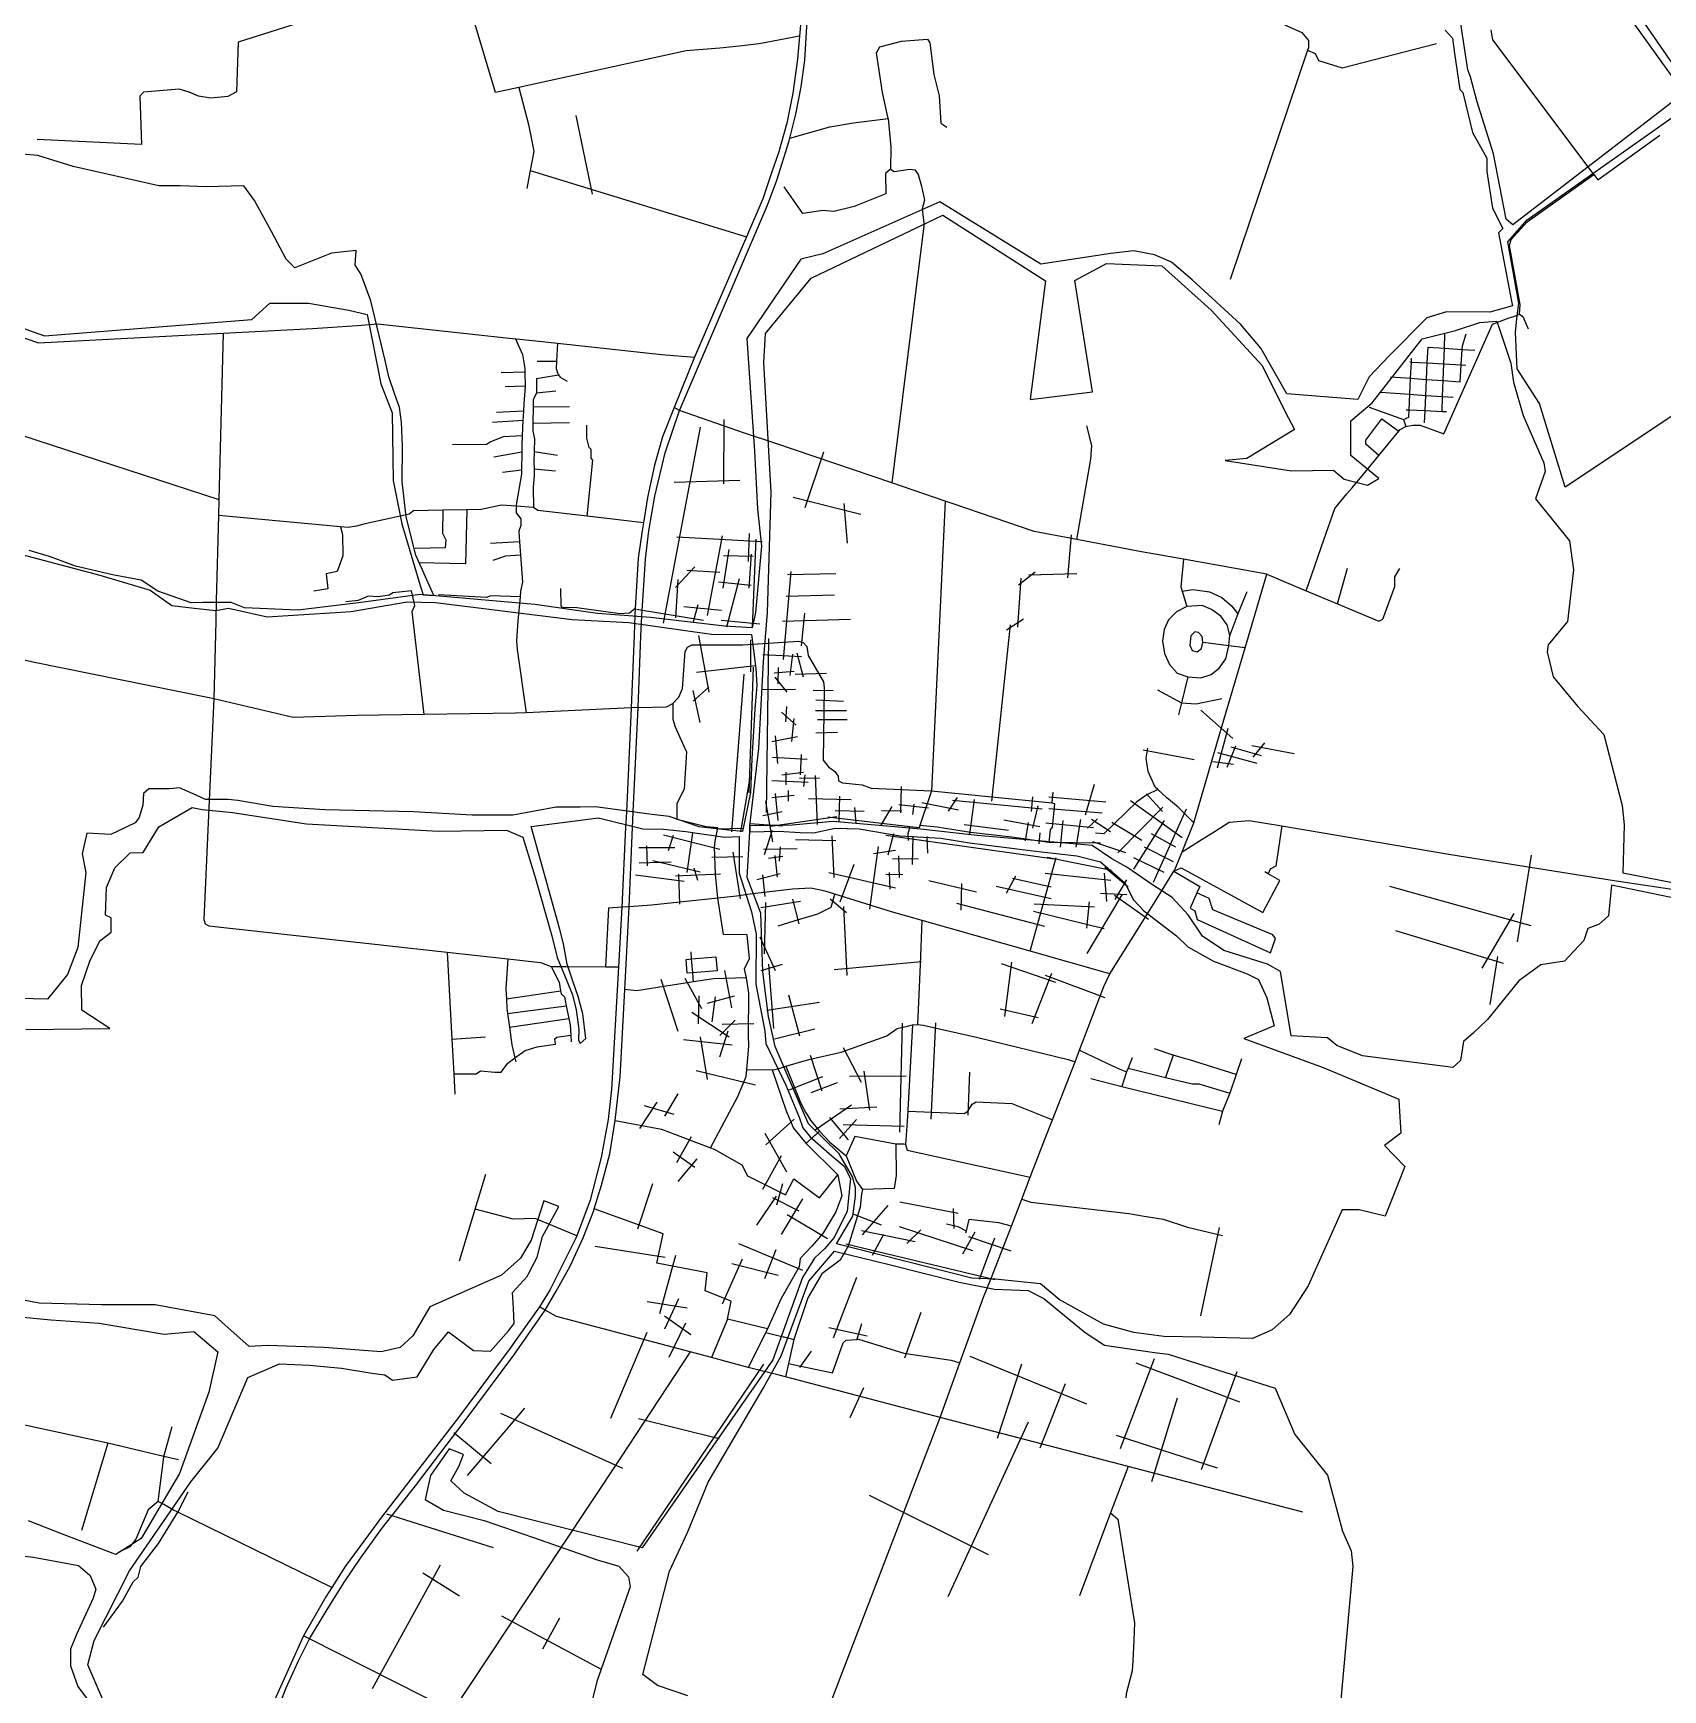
# Model space of a CAD drawing. Header units: metres. Extents: x 5935 to 17898, y -921 to 5308.
# Drawn here: x 10237 to 12924, y 1158 to 3890 of the extents above; entities that cross this region are included whole.
import ezdxf

# ---------------------------------------------------------------- set-up
doc = ezdxf.new("R2010")
doc.units = ezdxf.units.M
doc.header["$MEASUREMENT"] = 0
doc.layers.add('水网', color=141, linetype='Continuous')
doc.layers.add('路网', color=2, linetype='Continuous')

msp = doc.modelspace()

# ---------------------------------------------------------------- linework, layer by layer
at = {"layer": '水网'}
for points in [[(12711.3, 4134.7), (12958, 3790.6), (12676.1, 3573.6), (12665.2, 3583), (12644.4, 3690.7), (12617.1, 3778), (12606.2, 3817.7), (12602.2, 3829.2), (12590.3, 3905.1)], [(12962.9, 3805.7), (12739.8, 4128.4)], [(12564.6, 3894.4), (12577, 3881.6), (12580, 3856.3), (12588.6, 3796.5), (12593.7, 3792), (12609.9, 3725.5), (12633.3, 3683.5), (12633.3, 3661.7), (12642.8, 3600.9), (12660, 3567.6), (12652.4, 3560.3), (12674.2, 3447.9), (12675.5, 3440), (12638.5, 3429.5), (12567, 3429.8), (12534.6, 3419.9), (12472.1, 3357.4), (12439.2, 3323), (12420.8, 3285.7), (12303.4, 3294.9), (12260.5, 3370), (12227.1, 3409.5), (12147.5, 3482.9), (12113.6, 3512.2), (12085.4, 3524), (12051.5, 3530.6), (12013.5, 3526.5), (11898.1, 3508.6), (11731.3, 3611.3), (11538.5, 3525.9), (11502.6, 3516.9), (11413.3, 3386.3), (11426.3, 3200.2), (11431, 3104.7), (11437.7, 3043.6), (11427.8, 2934.5), (11422.2, 2908.9), (11376.6, 2911.5), (11254.4, 2925.8), (11167.4, 2932.4), (11064, 2947.5), (10874.8, 2964.1), (10773.1, 2950.3), (10673, 2938.1), (10585.1, 2941.8), (10563.4, 2950.8), (10516.8, 2950.8), (10497.2, 2950.3), (10442.6, 2969.5), (10415, 2987.5), (10367.7, 2996.5), (10306.6, 3010.8), (10263.6, 3026.8), (10230.2, 3036.3)], [(13589.3, 3691.7), (12762.4, 3140.7), (12720.4, 3279), (12683.3, 3335.8), (12680.8, 3396.3), (12683.3, 3423.5), (12686.2, 3444.5), (12667.7, 3545.3), (12699.8, 3581.7), (12952.3, 3760.1)], [(10055.6, 3461.2), (10255.6, 3390.4), (10597.3, 3417.3), (10627.1, 3444.2), (10690.9, 3444.2), (10757.5, 3432.9), (10787.3, 3425.8), (10809.8, 3311.3), (10828.5, 3263.4), (10830.2, 3151.7), (10844.4, 3080.7), (10874.6, 2978.7), (10879.8, 2963.6), (10897.2, 2962.1), (10867.5, 3028.6), (10851.8, 3092), (10845.1, 3150.4), (10845.6, 3208.3), (10844, 3247.9), (10840.6, 3272.4), (10832.3, 3295.3), (10823.3, 3323.1), (10817.2, 3349.9), (10793.4, 3448.2), (10777.3, 3492.7), (10767.5, 3507), (10769.3, 3531.1), (10728.5, 3526.8), (10668.4, 3502.6), (10654, 3517), (10629.8, 3562.7), (10602, 3613.7), (10584.1, 3637.9), (10522.2, 3636.1), (10479.2, 3637.9), (10444.2, 3637.9), (10302.7, 3669.6), (10244.3, 3687.6), (10205.7, 3691.1)], [(12950.2, 2461.7), (12839.1, 2484.7), (12834.2, 2433.8), (12818.5, 2420.1), (12799.9, 2413.2), (12793, 2393.6), (12761.6, 2359.3), (12722.4, 2353.5), (12686.1, 2327), (12634.2, 2263.3), (12610.6, 2240.8), (12594.9, 2227.1), (12590, 2195.7), (12577.3, 2184), (12428.6, 2203), (12386.2, 2220.3), (12370.5, 2232.8), (12310.8, 2236), (12293.4, 2342.5), (12271.7, 2354.3), (12200, 2376.9), (12164.6, 2400.5), (12141, 2435.8), (12114.5, 2464.3), (12082, 2484.9), (12039.8, 2514.4), (12015.2, 2528.1), (11982.6, 2550), (11792.9, 2566.7), (11694.6, 2577.5), (11555.4, 2589.5), (11488.4, 2583.4), (11418.2, 2582.2), (11418.2, 2572.3), (11465.6, 2573.6), (11501.3, 2571.7), (11523.4, 2571.1), (11559.1, 2578.5), (11598.5, 2577.3), (11666.2, 2566.2), (11733.3, 2561.9), (11780.6, 2554.5), (11880.3, 2541.6), (11899.4, 2539.8), (11957.2, 2533), (11996.6, 2523.2), (12036.6, 2488.6), (12050.8, 2460.3), (12068, 2442.5), (12121.5, 2401.3), (12140.6, 2382.9), (12182.5, 2359.5), (12238.5, 2338.6), (12256.9, 2328.8), (12270.4, 2298.6), (12282.8, 2252.8), (12232.9, 2231.9), (12363.4, 2184), (12488.3, 2131.7), (12488.9, 2120.7), (12491.5, 2075.4), (12464.4, 2055.2), (12498.3, 2020.7), (12465.6, 1938.9), (12422.8, 1949), (12395.1, 1949), (12338.7, 1824), (12308.1, 1776.7), (12279.5, 1751.1), (12246.9, 1737.3), (12163, 1739.2), (12100.9, 1740.2), (12051.6, 1747.1), (12001.2, 1760.9), (11928.2, 1801.4), (11897.6, 1827), (11822.7, 1834.9), (11784.2, 1836.8), (11561.2, 1893), (11588.1, 1938.7), (11592.8, 1971.9), (11592.4, 1986.2), (11587.6, 2003.7), (11565.8, 2041.4), (11514.9, 2091.2), (11505.2, 2113.7), (11459.9, 2218.4), (11449, 2267.9), (11440, 2341.9), (11436.3, 2438.4), (11413.9, 2497.3), (11418.2, 2572.3), (11418.1, 2582.2), (11433.3, 2709.9), (11440.8, 2853.1), (11447.3, 2934.4), (11453.3, 3132.6), (11441.3, 3346.3), (11444.3, 3394.3), (11519.4, 3485.4), (11736.6, 3589.7), (11905.9, 3481.3), (11880.6, 3285.3), (11983.1, 3298.3), (11954.1, 3481.7), (12006.2, 3509.7), (12097.5, 3505.7), (12178.7, 3432.6), (12263, 3341.4), (12300.1, 3266.2), (12316.1, 3236.1), (12237.9, 3188), (12201.8, 3185), (12311.1, 3168), (12380.3, 3169), (12398.3, 3154), (12436.5, 3144), (12455.5, 3155), (12409.4, 3193.1), (12409.4, 3250.2), (12444.5, 3280.2), (12526.7, 3385.5), (12581.9, 3399.5), (12622, 3412.5), (12650.1, 3414.5), (12673.1, 3345.4), (12677.1, 3314.3), (12693.2, 3259.2), (12727.3, 3181), (12729.3, 3167), (12713.6, 3121.6), (12769.9, 3052.6), (12776.3, 3004.4), (12766.6, 2919.4), (12734.5, 2880.8), (12732.9, 2869.6), (12742.6, 2827.9), (12782.7, 2779.7), (12826.1, 2733.2), (12856.6, 2616), (12859.8, 2583.9), (12857.3, 2504.8), (12959, 2485.1)], [(10199.7, 3034.8), (10346.5, 2995.9), (10429.8, 2971), (10465.4, 2946), (10502.1, 2941.2), (10538.2, 2937.5), (10558.9, 2941.2), (10622.8, 2927.3), (10761.2, 2935.8), (10853.6, 2951.8), (10899.9, 2950.8), (11125.5, 2922.6), (11218.6, 2917.8), (11355.2, 2898.7), (11421.1, 2898.2), (11428.2, 2842.1), (11429.9, 2813.8), (11426.8, 2775.5), (11421.8, 2693), (11419.2, 2637.5), (11406.2, 2573.1), (11372.5, 2576.4), (11334.8, 2581), (11285.4, 2597.6), (11256.8, 2601.4), (11163.8, 2614), (11138.6, 2613.3), (11098.8, 2613), (11027.5, 2600.3), (10960.4, 2600.3), (10863.9, 2605.5), (10717.5, 2608.9), (10632.2, 2614.1), (10574.5, 2624.4), (10558.2, 2626.1), (10521.1, 2626.1), (10505.6, 2633), (10478.1, 2645), (10461.7, 2643.3), (10427.3, 2643.3), (10418.6, 2635.6), (10417.8, 2616.6), (10411.8, 2596), (10404.9, 2587.4), (10365, 2568.4), (10325.3, 2570.1), (10317.5, 2536.5), (10323.5, 2505.4), (10310.6, 2382.1), (10293.3, 2337.2), (10260.5, 2296.7), (10045.6, 2301.5)], [(10224.6, 2246.8), (10363.3, 2248.3), (10317, 2278.5), (10316.5, 2319.4), (10330.5, 2359.1), (10346.8, 2392.9), (10365.5, 2406.9), (10365.5, 2430.9), (10356.2, 2435), (10358, 2480.5), (10371.4, 2513.2), (10396.5, 2537.7), (10418.1, 2538.3), (10443.9, 2580.6), (10498.8, 2612.7), (10515.2, 2609.2), (10565.4, 2604.6), (10687.2, 2585.9), (10905.1, 2573.6), (11017.3, 2575.4), (11043.9, 2563.5), (11063.8, 2499.7), (11092, 2401.2), (11100.8, 2365.5), (11116.6, 2326.9), (11125.9, 2304), (11131.8, 2278.9), (11136.5, 2246.7), (11135.9, 2229.7), (11138.8, 2223.8), (11148.2, 2232), (11142.9, 2272.4), (11135.3, 2301.1), (11126.5, 2326.3), (11117.2, 2354.4), (11111.3, 2387.7), (11104.9, 2411.7), (11058, 2581.1), (11168.7, 2595.7), (11241.9, 2577.5), (11275.9, 2577), (11312.8, 2572.9), (11339.2, 2569.4), (11377.3, 2563.5), (11400.7, 2564.7), (11400.7, 2504.4), (11421.2, 2440.6), (11428.8, 2403.7), (11428.3, 2321.5), (11443, 2243.6), (11444.7, 2223.7), (11477.6, 2155), (11499.8, 2102.3), (11505.7, 2084.2), (11518, 2069.6), (11553.7, 2038.5), (11573.7, 2021), (11584.2, 2001.1), (11579, 1946.8), (11557.3, 1903.5), (11541.5, 1884.8), (11525.1, 1869.6), (11505.2, 1837.4), (11456.1, 1701.9), (11240.7, 1391.8), (11003.6, 1451.9), (10947.2, 1482), (10925.6, 1502.6), (10938.7, 1526.1), (10946.3, 1545.9), (10922.8, 1555.3), (10891.7, 1511.1), (10883.3, 1471.6), (10913.3, 1453.8), (10980.1, 1436.9), (11060.1, 1409.6), (11166.4, 1372), (11202.1, 1361.7), (11218.1, 1343.8), (11220.9, 1327.8), (11166.3, 1171.4), (11145.6, 1089.6)], [(10363.4, 1114.7), (10326.9, 1199), (10337.4, 1238.9), (10395.9, 1353.7), (10496.7, 1500.7), (10541.4, 1556), (10590.6, 1672.9), (10642.7, 1695.5), (10692.5, 1693.1), (10745.2, 1687.9), (10795, 1679.8), (10816.5, 1676.9), (10829.2, 1668.3), (10870, 1673.8), (10897.2, 1718.9), (10921.5, 1747.9), (10962.7, 1717.2), (10991, 1716), (11020.6, 1749.6), (11029.8, 1761.8), (11028.7, 1786.6), (11026.9, 1812.7), (11051.3, 1839.3), (11053.6, 1843.9), (11067.5, 1871.1), (11076.8, 1905.3), (11103.3, 1954.6), (11078.5, 1963.9), (11057.8, 1899.4), (11040, 1869.7), (11008.7, 1841.4), (10891, 1789.3), (10862.7, 1741.7), (10841.9, 1722.3), (10810.6, 1714.9), (10716.8, 1722.3), (10623, 1725.3), (10593.2, 1723.8), (10553, 1759.5), (10536.6, 1774.4), (10437.8, 1792.4), (10349.9, 1792.4), (10247, 1795.3), (10145.6, 1814.7)], [(11316.4, 1147.8), (11266, 1165), (11242.2, 1183), (11286, 1353.4), (11315.5, 1417.1), (11349.8, 1500.2), (11440.6, 1655.9), (11470, 1708.7), (11515.4, 1831.8), (11557.7, 1881.2), (11647.8, 1859.2), (11763.4, 1830), (11821.9, 1818.6), (11877.3, 1816.3), (11903, 1803.2), (11971.1, 1747.1), (12003.3, 1726.3), (12085.6, 1713.8), (12108.2, 1711.4), (12284.5, 1655.1), (12317, 1578.7), (12370.6, 1511.8), (12395.4, 1419.2), (12409.8, 1386.7), (12412.6, 1360.9), (12391.5, 1129.3)], [(10186.4, 1775.3), (10265.9, 1768), (10345.4, 1762.1), (10452.9, 1744.4), (10501.5, 1748.8), (10541.3, 1715), (10526.5, 1648.8), (10478, 1514.6), (10414.7, 1407.2), (10373.4, 1380.7), (10288, 1413.1), (10229.1, 1436.6)], [(10085.8, 1393.8), (10237.6, 1376.5), (10311.6, 1362.6), (10331, 1346), (10340.2, 1323.8), (10335.6, 1309.1), (10307.9, 1248.1), (10298.6, 1225), (10298.6, 1197.3), (10310.6, 1163.2), (10381.9, 1067.6)]]:
    msp.add_lwpolyline(points, dxfattribs=at)
at = {"layer": '路网'}
for p, q in [((11500.1, 3884.4), (11433.8, 3872)), ((11433.8, 3872), (11400.5, 3868.3)), ((12394.7, 3832.3), (12550.6, 3872.8)), ((11037.7, 3800.2), (11053.5, 3738.7)), ((11158.7, 3624.3), (11132.1, 3753.8)), ((11053.5, 3738.7), (11060.5, 3703.4)), ((11056.3, 3663.2), (11412.7, 3553.9)), ((11454.3, 3659), (11439.5, 3616.2)), ((11447.3, 3605.9), (11462.9, 3647.4)), ((11702.8, 3595.2), (11705.1, 3576.3)), ((12670.2, 3419.9), (12677.6, 3422.6)), ((10770.9, 3407.7), (10804.7, 3410)), ((11032.9, 3385.6), (11065.8, 3382)), ((11067.9, 3348.9), (11099.8, 3348.7)), ((11047.5, 3330.7), (11008.5, 3329.2)), ((11047.8, 3307.5), (11015.2, 3306.3)), ((11066.7, 3320.3), (11102.9, 3326.4)), ((11066.9, 3296.7), (11098.5, 3299.6)), ((11045, 3266), (11000.5, 3264.3)), ((11061, 3273.5), (11121.2, 3274)), ((11375.5, 3252.4), (11374.9, 3146.2)), ((11044.3, 3251), (10994.3, 3247.8)), ((11060.8, 3246.6), (11121.2, 3247.4)), ((11336.2, 3239.6), (11275.3, 2916.5)), ((11461.2, 3212.8), (11409.5, 3230)), ((11042.4, 3198.7), (10996.3, 3190.4)), ((11062.8, 3199.5), (11101.2, 3193.6)), ((11539.8, 3198.4), (11509.1, 3106.7)), ((11062.8, 3171.2), (11098.2, 3167.7)), ((11042.1, 3168.7), (11010.8, 3165.2)), ((11293.8, 3149.3), (11402, 3152.3)), ((12411.1, 3139.8), (12432.7, 3165.9)), ((11490, 3124.6), (11601.6, 3096.3)), ((10856.8, 3096.6), (10826.8, 3089.8)), ((11061.1, 3107.6), (11034, 3109.6)), ((11573.2, 3114.1), (11578.6, 3048.5)), ((11348.6, 2929.3), (11373.3, 3060.4)), ((11417.1, 3064.6), (11415.6, 3018.1)), ((11942.6, 2991.5), (11948.8, 3062.2)), ((10916.3, 3040.8), (10866.4, 3039.7)), ((11038.8, 3050.9), (10990.6, 3048.1)), ((11297.8, 3058.8), (11438.7, 3051.5)), ((11383.6, 3038.1), (11373.6, 2974.6)), ((11422.9, 2910.4), (11428.7, 3055.4)), ((11327.7, 3009.7), (11295.6, 2975.4)), ((11375.2, 3028.1), (11424, 3027.3)), ((11420.7, 3030.4), (11416.6, 2974.2)), ((12386.9, 2948.5), (12403.6, 3007.1)), ((11299.5, 2988.9), (11295.8, 2925.5)), ((11314.4, 3004.1), (11369, 3000.7)), ((11366.7, 2984.6), (11420.6, 2979.2)), ((11400.6, 2990), (11379.8, 2910)), ((11473.7, 2856.8), (11486.5, 3002.1)), ((11480.5, 2996.8), (11560.3, 2998.7)), ((11859.9, 2910), (11865.4, 2991.1)), ((11861.2, 2979.6), (11888.9, 3001.3)), ((11878.1, 2996.1), (11957.7, 2998.5)), ((10538.7, 2953.6), (10537.9, 2919.7)), ((10866.3, 2945.6), (10860.6, 2970)), ((11478.5, 2961.3), (11558.1, 2963.5)), ((11228.5, 2929.9), (11227.7, 2897)), ((11231.7, 2940), (11342.1, 2921.6)), ((11238.6, 2895), (11240.3, 2929)), ((11309.4, 2943.9), (11371.7, 2938.1)), ((11325.5, 2919.6), (11332.9, 2947.7)), ((11472.3, 2920.1), (11584.5, 2923.2)), ((11508.3, 2933), (11503.2, 2879.2)), ((11841.5, 2905.6), (11869.4, 2924)), ((10537.9, 2919.7), (10534.6, 2791.9)), ((11333.5, 2896.3), (11350.9, 2802.8)), ((11371.3, 2921.6), (11434.8, 2915.8)), ((11817.4, 2623.1), (11847.9, 2913.8)), ((11407, 2881), (11439.8, 2883.1)), ((11419.9, 2836.6), (11419.9, 2889.2)), ((11449.2, 2891.4), (11445.4, 2604.5)), ((11330.5, 2835.8), (11427.7, 2846.6)), ((11417.2, 2636.8), (11424.5, 2843.9)), ((11439.5, 2864.8), (11503.3, 2861.8)), ((11464.9, 2843.5), (11464.4, 2816.5)), ((11485, 2830.5), (11489.5, 2865.6)), ((11495.7, 2867.9), (11506.3, 2828.1)), ((11388.6, 2572.6), (11409.2, 2832.5)), ((11458.7, 2835), (11491.4, 2837.4)), ((11459.4, 2827.7), (11479.6, 2802.8)), ((11493.1, 2832.4), (11545, 2834.3)), ((10534.6, 2791.9), (10526.7, 2612.1)), ((11324.2, 2805.4), (11336.1, 2752.8)), ((11350.9, 2811), (11324.9, 2788)), ((11437.4, 2807.3), (11493.5, 2808)), ((11522.6, 2806.3), (11555.5, 2805.6)), ((11527.1, 2790.2), (11572.5, 2788.3)), ((11470.3, 2770.1), (11494.6, 2748.7)), ((11478.6, 2779.2), (11476.9, 2754.2)), ((11526.8, 2772.9), (11577.5, 2772.9)), ((12162.1, 2773.1), (12214.5, 2726.5)), ((11491, 2759.2), (11487.2, 2721.6)), ((11527.1, 2735.6), (11562.8, 2737)), ((11529.7, 2757.6), (11578.9, 2757.8)), ((12188.3, 2717.5), (12198.8, 2753.2)), ((12206.4, 2743), (12188.7, 2677.8)), ((11454.8, 2721.6), (11497, 2729.7)), ((11464.5, 2685.1), (11460.7, 2730.8)), ((12066.9, 2707.8), (12150.6, 2692.1)), ((12205.2, 2679.4), (12219.7, 2714.4)), ((12211.2, 2712.8), (12261.2, 2698.7)), ((12245.9, 2715.2), (12315.5, 2701.9)), ((12247.9, 2695.9), (12267.2, 2719.2)), ((11513.1, 2692), (11455.8, 2695.1)), ((11501.8, 2666.8), (11503.5, 2700.3)), ((12181.4, 2688.6), (12215.7, 2684.2)), ((12189.1, 2703.5), (12254.3, 2685.8)), ((11403.3, 2572.6), (11418.8, 2662.4)), ((11454.8, 2657.2), (11514.6, 2654.6)), ((11471.2, 2666.3), (11506.8, 2671)), ((11478.5, 2650.1), (11478.5, 2671)), ((11500.4, 2661.7), (11533.2, 2661.2)), ((11508.9, 2666.8), (11506.6, 2647.5)), ((11526.1, 2665.5), (11529.6, 2584.6)), ((11986, 2650.7), (11971, 2600)), ((11454.5, 2629.2), (11491.7, 2632.9)), ((11464.9, 2591.1), (11460.6, 2635.8)), ((11482.1, 2623.1), (11482.1, 2640.5)), ((11515.1, 2627.7), (11585.5, 2625.9)), ((11566.2, 2631.6), (11565.1, 2589.5)), ((11667.8, 2647.3), (11667, 2603.7)), ((11746.1, 2606.8), (11760.7, 2629.3)), ((11752.3, 2624.8), (11900.5, 2610.5)), ((11788.2, 2626.1), (11780.3, 2568.7)), ((11884.3, 2630.2), (11882.1, 2605.9)), ((11911.1, 2630.5), (12005.2, 2622.1)), ((12045.9, 2624), (12131.2, 2563.2)), ((12072.4, 2635.4), (12098.9, 2606.2)), ((12124.7, 2613.5), (12106, 2628.7)), ((10526.7, 2612.1), (10526.1, 2600.1)), ((11215, 2605.1), (11213.3, 2580.4)), ((11224.7, 2579.5), (11225.8, 2605.4)), ((11439.7, 2599.3), (11471.7, 2606.1)), ((11444.3, 2622.7), (11455.7, 2556.1)), ((11452.4, 2581.7), (11561.8, 2597.6)), ((11558.8, 2607.6), (11606.6, 2606.8)), ((11590.8, 2612.9), (11593.3, 2586.6)), ((11634.6, 2583.5), (11652.8, 2614.2)), ((11635.6, 2607.6), (11669.1, 2607.4)), ((11664.1, 2617.8), (11712.9, 2612.3)), ((11688.5, 2618.4), (11686.6, 2600.9)), ((11702.1, 2621.1), (11762.6, 2609)), ((11893.1, 2615.7), (11884.5, 2578.8)), ((11911.1, 2611), (11999.3, 2603.7)), ((12024.9, 2538.1), (12099.4, 2613.3)), ((12137.8, 2609.7), (12083.4, 2489.1)), ((12150.2, 2587.4), (12124.7, 2613.5)), ((11213.3, 2580.4), (11207.4, 2448.3)), ((11219.2, 2449.1), (11224.7, 2579.5)), ((11314.9, 2505.3), (11324.3, 2570.8)), ((11361.4, 2557), (11364.3, 2573.6)), ((11363, 2577.7), (11407.3, 2578.7)), ((11418.4, 2586.4), (11472, 2582.2)), ((11455, 2574.7), (11442.1, 2534.6)), ((11646.3, 2534.8), (11655.5, 2569.7)), ((11771.7, 2584.7), (11844.6, 2575.1)), ((11837, 2592.3), (11896.6, 2581.5)), ((11877.4, 2587.7), (11872.5, 2557.9)), ((11896.6, 2570.9), (11894.6, 2552.9)), ((11906.3, 2587.5), (11985, 2579.9)), ((11934.1, 2591.4), (11930.1, 2547.4)), ((11963.4, 2593.1), (11956, 2547.2)), ((11975, 2578.6), (11991.7, 2594)), ((11981.7, 2593.4), (12013.2, 2573.2)), ((12015.3, 2588.4), (12064.5, 2558.9)), ((12051.5, 2511), (12102.1, 2591.1)), ((12079.8, 2569.7), (12120.1, 2547.9)), ((11235.3, 2546.5), (11294.5, 2546.5)), ((11247.9, 2549.3), (11249.1, 2516.3)), ((11276.1, 2567.6), (11369, 2543.8)), ((11292.2, 2566.3), (11283.9, 2541.5)), ((11440.7, 2543.8), (11496.4, 2544.9)), ((11468.4, 2548), (11466.9, 2524.1)), ((11493.7, 2560.2), (11559.9, 2558.1)), ((11553.7, 2565.8), (11556.8, 2497.1)), ((11616, 2445.1), (11630.4, 2548.6)), ((11622.4, 2536.6), (11658.6, 2542.2)), ((11642.7, 2567.3), (11920.2, 2528)), ((11687.1, 2565.3), (11685.8, 2518.9)), ((11709.9, 2565), (11711.4, 2537.6)), ((11983.5, 2556.8), (12037.4, 2538.6)), ((12068.4, 2548.1), (12116.2, 2523.8)), ((11235.7, 2521.3), (11288.7, 2523.2)), ((11258.5, 2525.5), (11336.7, 2506.4)), ((11355.7, 2530.7), (11406.6, 2532.1)), ((11390.3, 2538.8), (11402.5, 2462)), ((11449.1, 2529.1), (11472.6, 2532.3)), ((11459.5, 2533.6), (11463.4, 2497.6)), ((11567.3, 2456.9), (11590.6, 2519.4)), ((11695.8, 2528.1), (11653.5, 2527.6)), ((11663.2, 2533), (11664.5, 2497.4)), ((11880.6, 2375.8), (11923.1, 2530.1)), ((12014.5, 2508.7), (11908.6, 2530.1)), ((12041.8, 2481.4), (12003.5, 2513.8)), ((12050.7, 2530.2), (12100.9, 2505.8)), ((12706.3, 2533.9), (12683.1, 2391)), ((11229.6, 2501.4), (11310.1, 2491.1)), ((11295.6, 2499.8), (11370.1, 2503.5)), ((11300.9, 2502.5), (11302.3, 2453.5)), ((11325.9, 2513.1), (11331.8, 2492.9)), ((11429.9, 2494.2), (11468.5, 2503.8)), ((11439.4, 2501.5), (11443, 2465.8)), ((11658.6, 2479.4), (11548.8, 2504.8)), ((11670.4, 2501.5), (11642.7, 2502)), ((11648.3, 2505.3), (11648.9, 2477.9)), ((11792, 2473), (11713.2, 2491.8)), ((11766.6, 2443.5), (11767.9, 2487.2)), ((11856.4, 2499.4), (11841.1, 2470.9)), ((11851.6, 2496.1), (11915, 2482.1)), ((11905.3, 2504.2), (12013.7, 2492.7)), ((12002.3, 2504.2), (12006.6, 2457.9)), ((12020.4, 2460.8), (12040, 2493.4)), ((12843.5, 2492.4), (12960.8, 2474.5)), ((11422.6, 2470.4), (11396.4, 2466.6)), ((11488.5, 2461.4), (11499.2, 2420.9)), ((11550.9, 2462.2), (11577.5, 2439.4)), ((11824.6, 2482.8), (11915.2, 2462.7)), ((11974.7, 2371.8), (12032.4, 2468.7)), ((11996.4, 2471.7), (12039.8, 2469.2)), ((12019.4, 2467.9), (12075.5, 2428.4)), ((12064.7, 2422.6), (12092.1, 2466.3)), ((12706.7, 2417.3), (12473.5, 2482.6)), ((11219.2, 2449.1), (11207.4, 2448.3)), ((11436.5, 2447.6), (11501.6, 2458.2)), ((11444, 2456.1), (11442.1, 2371.3)), ((11572.8, 2449.5), (11578.3, 2335.7)), ((11904.8, 2416.6), (11759.7, 2454.6)), ((11886.2, 2441.6), (12002.5, 2413.1)), ((11887.2, 2453.8), (11986.5, 2448.7)), ((11977.6, 2456.9), (11973.5, 2413.6)), ((12677.7, 2437.7), (12625.1, 2347.5)), ((12483, 2410.1), (12660.4, 2356.1)), ((11434.7, 2399.3), (11460.2, 2343.9)), ((11091.7, 2350.7), (11115.5, 2350.5)), ((11437.1, 2344.1), (11472.1, 2354.2)), ((11449, 2354.2), (11457.1, 2248.3)), ((11557.2, 2345.8), (11701.5, 2358.9)), ((11832.5, 2355.3), (11922.2, 2324.5)), ((11838.6, 2268.3), (11850.1, 2357.4)), ((12650.9, 2367), (12638.2, 2287.6)), ((11271.6, 2329.7), (11299.7, 2243.8)), ((11311.4, 2331.4), (11338.6, 2281)), ((11376.8, 2343.7), (11387.9, 2282.2)), ((11915.4, 2339), (11883.5, 2255.9)), ((12003.9, 2298.6), (11906, 2335.9)), ((11017.1, 2297.1), (11106.4, 2310.4)), ((11334.3, 2302.2), (11333.1, 2255.9)), ((11348.8, 2290.2), (11393, 2302.1)), ((11361.1, 2300.4), (11355.6, 2259.3)), ((11482.1, 2303.8), (11500.3, 2236)), ((11018.9, 2273.2), (11115.7, 2285.6)), ((11322.5, 2275), (11384.4, 2234.7)), ((11446.4, 2278.4), (11533, 2291.5)), ((11893.5, 2265.7), (11831.2, 2279.9)), ((11021.9, 2250.3), (11119.9, 2265)), ((11382.3, 2244.1), (11368.3, 2201.2)), ((11369.1, 2236.9), (11394.2, 2261.9)), ((11373, 2255.5), (11425.2, 2256.4)), ((11459.2, 2231.3), (11525.4, 2247.8)), ((11661.2, 2248.1), (11678, 2252.2)), ((11669.3, 2256.8), (11665, 2077.1)), ((11724.5, 2257.7), (11716.7, 2099)), ((10927.2, 2230.9), (10982.3, 2234.3)), ((11308.9, 2230.1), (11389.1, 2221.6)), ((11336.5, 2234.3), (11347.9, 2164.3)), ((11572.3, 2217.1), (11601.8, 2159.6)), ((11517.9, 2204.1), (11536.8, 2145.7)), ((12116, 2204.1), (12103.7, 2167.6)), ((11330.1, 2178.8), (11427.7, 2155.4)), ((11459.3, 2180.5), (11463.9, 2181.8)), ((11463.9, 2181.8), (11468.4, 2183.1)), ((11468.4, 2183.1), (11474.6, 2184.8)), ((11483.1, 2147.4), (11538.6, 2169.3)), ((11519.7, 2142.7), (11562.6, 2159)), ((11582.6, 2169.7), (11676, 2170.1)), ((11606.4, 2177.9), (11615.5, 2113.7)), ((11778.3, 2105.5), (11780.9, 2176)), ((11278.2, 2103.8), (11300.2, 2140.5)), ((11237, 2083.2), (11265.6, 2126.6)), ((11244.2, 2121.5), (11293.2, 2106.8)), ((11586, 2122), (11526, 2080.4)), ((11566.6, 2115.8), (11627.6, 2119.3)), ((11444.6, 2056.2), (11491.7, 2098.5)), ((11525.2, 2071.6), (11530.3, 2076.3)), ((11530.3, 2076.3), (11533.1, 2079)), ((11549.7, 2101.4), (11580.3, 2064.5)), ((11566.1, 2067.1), (11594.4, 2098.4)), ((11572.1, 2089.8), (11672.7, 2087.3)), ((11321.6, 2069.5), (11297.5, 2026.6)), ((11443.3, 2075.4), (11478.8, 2011.7)), ((11511.2, 2058.6), (11515.1, 2062.4)), ((11515.1, 2062.4), (11521.6, 2068.3)), ((11521.6, 2068.3), (11525.2, 2071.6)), ((11661.2, 2057.4), (11658.9, 2057.5)), ((11672.3, 2057.6), (11661.2, 2057.4)), ((11674.9, 2057.1), (11672.3, 2057.6)), ((11291.9, 2045), (11327.7, 2019.6)), ((11330.8, 2033.2), (11299.7, 1996)), ((11439.9, 1983.5), (11470.7, 2038.6)), ((11233.7, 1917.8), (11258.6, 1992.5)), ((11462, 1971.6), (11429.2, 1923.9)), ((11455.9, 1969.4), (11499.2, 1947.5)), ((11462.9, 1957.6), (11472.5, 1992.5)), ((11470.8, 1908.6), (11505.8, 1967.6)), ((11602.7, 1975.1), (11600.3, 1953.9)), ((11480, 1941.7), (11546.6, 1901.9)), ((11600.3, 1953.9), (11580.3, 1889.4)), ((11588, 1942.8), (11634.6, 1924.3)), ((11604, 1907.9), (11646.2, 1956.2)), ((11665.7, 1962.6), (11761.9, 1943.7)), ((11753.7, 1951.4), (11754.5, 1918.7)), ((11093.5, 1922.9), (11064.3, 1934.9)), ((11133, 1906.6), (11093.5, 1922.9)), ((11690.7, 1896.7), (11602.7, 1914.8)), ((11786, 1881.6), (11665.2, 1921.3)), ((11700.2, 1916.5), (11676.9, 1893.7)), ((11789, 1912.6), (11768.8, 1876)), ((12192.3, 1920), (12161.2, 1774.2)), ((11163.2, 1889.6), (11278.6, 1871.3)), ((11399.9, 1893.7), (11505.3, 1849.6)), ((11580.3, 1889.4), (11575.3, 1880.5)), ((11822.3, 1833.7), (11576.8, 1892.4)), ((11620.3, 1874.7), (11639.3, 1909.2)), ((11779.1, 1905.3), (11848.6, 1881.6)), ((11821.8, 1902.7), (11796.4, 1834.2)), ((11295.8, 1874.2), (11269.4, 1777.8)), ((11373.2, 1794), (11406.5, 1868.4)), ((11388.5, 1860.5), (11465.1, 1841.7)), ((11443.2, 1836), (11462, 1884.1)), ((11572.3, 1875.2), (11567.1, 1866.1)), ((11575.3, 1880.5), (11572.3, 1875.2)), ((11556.1, 1737.9), (11594.6, 1838.1)), ((11803.8, 1805.2), (11815.9, 1834.9)), ((11249.3, 1797.9), (11315.2, 1787.4)), ((11300.6, 1802.7), (11277.7, 1752.7)), ((11673.8, 1705), (11700.6, 1780.6)), ((11277.7, 1774.3), (11320.8, 1743.7)), ((11312.4, 1762.5), (11284.7, 1705.6)), ((11548.8, 1755.1), (11611.9, 1741.3)), ((11602.7, 1761), (11594.6, 1735.4)), ((11248.4, 1747.2), (11188.9, 1605)), ((11441, 1694.8), (11232.2, 1386.5)), ((11500.8, 1689), (11519.8, 1716.2)), ((11781.2, 1707.8), (11973.5, 1629.1)), ((11826.7, 1572.8), (11866.8, 1695.2)), ((12084.9, 1703.5), (12028.7, 1555)), ((12054.6, 1697), (12225.6, 1632.9)), ((11466.6, 1676.4), (11420.1, 1688.3)), ((12162.8, 1521.2), (12222, 1682.6)), ((11605.6, 1655.6), (11583.4, 1606.3)), ((11938.4, 1662.4), (11896.5, 1556.2)), ((12081.3, 1501), (12123.2, 1639.3)), ((10952.7, 1511.2), (11047.4, 1622.1)), ((11007.3, 1613.8), (11208.3, 1523.1)), ((11234.8, 1605.1), (11367.6, 1572.3)), ((11518.2, 1049.5), (11732.1, 1606.8)), ((11877, 1599.2), (11744.8, 1311)), ((10930.6, 1582.1), (10991.9, 1531)), ((12022.2, 1577.4), (12188.8, 1524)), ((11615, 1478.7), (11811.5, 1381.1)), ((10468.3, 1454.2), (10452.3, 1463.2)), ((10819.3, 1448), (10995.4, 1392.6)), ((10796.2, 1160), (10908.5, 1363.7)), ((10879.3, 1350.9), (10939.7, 1312.6)), ((11009.2, 1280), (11172.4, 1192.4)), ((11077.2, 1225.3), (11105.3, 1276.4)), ((12051.2, 1239.7), (12049.7, 1205.8))]:
    msp.add_line(p, q, dxfattribs=at)
for points in [[(10998.8, 3791.6), (10939.6, 3990.6), (10876.6, 4202.6)], [(11475.3, 4140.6), (11486.8, 4087.9), (11495.4, 4036.1), (11499.1, 3995.8), (11500.8, 3943.6), (11501.6, 3902.5), (11500.1, 3884.4), (11497.1, 3846.5), (11489.2, 3790.6), (11479.4, 3741.3), (11465.4, 3692.3), (11454.3, 3659)], [(11462.9, 3647.4), (11483.4, 3711.8), (11484.5, 3716.5), (11494.2, 3756), (11503.2, 3800.8), (11509.2, 3845.2), (11513.2, 3918.9), (11511, 3977.2), (11505.7, 4035.9), (11505, 4040.9), (11497.9, 4086.6), (11486.8, 4139.7)], [(11321.3, 4112.1), (10939.6, 3990.6), (10574.7, 3874.5), (10572.2, 3793.1), (10557.9, 3785.2), (10529.8, 3782.2), (10509.6, 3785.7), (10494.3, 3792.1), (10477.5, 3797), (10418.9, 3792.1), (10412.9, 3785.7), (10415.4, 3705.8), (10243.3, 3714.2)], [(12113, 3992.6), (12116.7, 3985.6), (12328.3, 3890.4), (12339.4, 3877.5), (12339.4, 3865.5), (12337.8, 3861.5), (12210.1, 3483.5)], [(11646.2, 3748.6), (11637.2, 3791.8), (11627.1, 3857.2), (11632.6, 3867.3), (11668.5, 3876.5), (11711.3, 3879.7), (11715, 3873.7), (11721.9, 3821.3), (11730.2, 3786.3), (11733.4, 3741.2), (11743.1, 3734.3)], [(12734.7, 3757), (12643, 3878.7), (12640.3, 3894.9)], [(11400.5, 3868.3), (11368.7, 3864.7), (11313.2, 3860.7), (11037.7, 3800.2), (10998.8, 3791.6)], [(12337.8, 3861.5), (12350.5, 3856.2), (12356, 3844.7), (12394.7, 3832.3)], [(11484.5, 3716.5), (11550.5, 3735), (11589, 3741.8), (11646.2, 3748.6), (11650.7, 3701.6), (11650.2, 3665.3), (11642.2, 3658), (11642.8, 3624.6), (11590.1, 3603.6), (11556.7, 3595.7), (11538.6, 3597.4), (11505.7, 3592.3), (11475.1, 3635.9)], [(12687.1, 3426.2), (12688.2, 3442.1), (12670.9, 3539.4), (12673.2, 3549.5), (12699.9, 3578.4), (12809.8, 3656.5), (12734.7, 3757)], [(12809.8, 3656.5), (12816.2, 3647.9), (12918.5, 3721.6)], [(11060.5, 3703.4), (11062.3, 3694.3), (11056.3, 3663.2), (11050.5, 3633.2)], [(11650.2, 3665.3), (11656.1, 3661.4), (11682.2, 3665.3), (11690.1, 3664.1), (11696.1, 3656.5), (11701.6, 3637.1), (11706.2, 3614), (11702.2, 3600), (11702.8, 3595.2)], [(11439.5, 3616.2), (11412.7, 3553.9), (11327.3, 3355.2), (11293.5, 3272.5), (11274.2, 3223.9), (11261, 3177.1), (11249.5, 3124), (11242.9, 3081.9), (11240.9, 3068.9), (11234.3, 3023.7), (11229.2, 2940.6), (11228.5, 2929.9)], [(11240.3, 2929), (11246.4, 3022.4), (11251.7, 3069), (11261.9, 3126.3), (11278.5, 3197.7), (11302.4, 3267.1), (11447.3, 3605.9)], [(11705.1, 3576.3), (11705.3, 3572.1), (11652.3, 3148)], [(9810.7, 3527.1), (10044.2, 3447.6), (10245.7, 3379.1), (10550, 3394.8), (10697.1, 3402.5), (10770.9, 3407.7)], [(12432.7, 3165.9), (12455.3, 3193.4), (12488.3, 3233.3), (12490.6, 3236.1), (12500, 3241.2), (12511.6, 3243.4), (12523.2, 3243.4), (12562.7, 3228.8), (12642.5, 3409.5), (12670.2, 3419.9)], [(12677.6, 3422.6), (12687.1, 3426.2), (12692.7, 3422.4), (12701.3, 3402.2)], [(10550, 3394.8), (10543, 3120.8), (10542.3, 3094.2), (10538.7, 2953.6)], [(10804.7, 3410), (11032.2, 3385.6), (11032.9, 3385.6)], [(12559.7, 3265.9), (12560.5, 3290.4), (12561.4, 3316.6), (12562.4, 3344.1), (12563.3, 3370.1), (12564.2, 3393.8)], [(12589.5, 3314.6), (12591.3, 3342.4), (12592.9, 3368.1), (12593.3, 3374.2), (12599.1, 3393.5)], [(11032.2, 3385.6), (11043.7, 3359.5), (11047.4, 3336.5), (11047.5, 3330.7), (11047.8, 3307.5), (11045.5, 3277.6), (11045, 3266), (11044.3, 3251), (11043.2, 3225.8), (11042.5, 3209.9), (11042.4, 3198.7), (11042.1, 3168.7), (11042, 3162.5), (11033.4, 3115), (11033.3, 3109.7), (11033.1, 3098.4), (11040.8, 3088.6), (11041, 3077.5), (11037.6, 3068.6), (11038.8, 3050.9), (11040.4, 3028.7), (11043.5, 2984.3), (11040.3, 2969.5), (11039.5, 2960), (11036.1, 2920.4), (11033.6, 2888.1), (11034.6, 2873.1), (11049.6, 2768.9)], [(11065.8, 3382), (11101, 3378.3), (11272.9, 3359.8), (11327.3, 3355.2)], [(11101, 3378.3), (11099.8, 3348.7), (11099.2, 3336.6), (11101, 3329.2), (11102.9, 3326.4), (11105.7, 3322.3), (11117, 3315.7)], [(12530.5, 3246.9), (12531.5, 3267.2), (12532.7, 3292.3), (12533.9, 3318.5), (12535.2, 3345.7), (12536.5, 3371.9)], [(12536.5, 3371.9), (12563.3, 3370.1), (12592.9, 3368.1), (12613.3, 3366.7)], [(12496.1, 3252.5), (12504.7, 3256.6), (12505.3, 3268.4), (12506.5, 3294.1), (12507.7, 3320.4), (12508.9, 3347.3), (12509.2, 3353.6)], [(12506.4, 3347.4), (12508.9, 3347.3), (12535.2, 3345.7), (12562.4, 3344.1), (12591.3, 3342.4), (12598.5, 3342)], [(10009.9, 3320.7), (10090.8, 3268), (10543, 3120.8)], [(11066.7, 3320.3), (11066.9, 3296.7), (11061, 3285.1), (11061, 3273.5), (11060.8, 3246.6), (11060.8, 3233.1), (11063.3, 3220.5), (11062.8, 3199.5), (11062.5, 3182.5), (11062.8, 3171.2), (11063, 3160.8), (11061.3, 3140.1), (11061.7, 3107.6)], [(12474.7, 3322.7), (12507.7, 3320.4), (12533.9, 3318.5), (12561.4, 3316.6), (12589.5, 3314.6)], [(12458.2, 3297.4), (12506.5, 3294.1), (12532.7, 3292.3), (12560.5, 3290.4), (12577.9, 3289.2)], [(11409.5, 3230), (11302.4, 3267.1), (11293.5, 3272.5)], [(12455.3, 3193.4), (12434.1, 3212), (12433.9, 3218.6), (12460.5, 3253.4), (12488.3, 3233.3)], [(12439.3, 3272.7), (12496.1, 3252.5), (12500, 3241.2)], [(12500.4, 3268.6), (12505.3, 3268.4), (12531.5, 3267.2), (12559.7, 3265.9), (12566.7, 3265.6)], [(11043.2, 3225.8), (11011.6, 3224.1), (10991.4, 3215.7), (10984, 3211.1), (10928.3, 3210.8)], [(11150.3, 3093), (11159.4, 3185.6), (11156.7, 3188.9), (11156.7, 3203.2), (11153.7, 3206.2), (11149.7, 3221.7), (11149.4, 3242.9)], [(11957.3, 3054.5), (11980.7, 3187.1), (11982.4, 3209.8), (11973.9, 3242)], [(12270.4, 2997.4), (12133.2, 3022), (12063.9, 3034.4), (11957.3, 3054.5), (11887.1, 3067.8), (11753.8, 3113.6), (11740.5, 3118.1), (11652.3, 3148), (11461.2, 3212.8)], [(11740.5, 3118.1), (11717.8, 2640.1), (11698.5, 2582.9), (11697.3, 2579.4)], [(12335.5, 2970.1), (12364.9, 3054.3), (12382.8, 3105.6), (12402.7, 3129.7), (12411.1, 3139.8)], [(10826.8, 3089.8), (10784.3, 3080.2), (10770, 3076.6), (10756.1, 3074.5), (10743.4, 3075.7), (10542.3, 3094.2)], [(11034, 3109.6), (11033.3, 3109.7), (11009.2, 3111.5), (10975.5, 3104.2), (10951.8, 3103.7), (10912.1, 3102.8), (10864.1, 3101.8), (10856.8, 3096.6)], [(10951.8, 3103.7), (10949.4, 3014.4), (10872.6, 3015.9)], [(10912.1, 3102.8), (10911.5, 3065.1), (10916.9, 3054.1), (10916.3, 3040.8)], [(11242.9, 3081.9), (11150.3, 3093), (11069, 3102.7), (11061.7, 3107.6), (11061.1, 3107.6)], [(11234, 2777.6), (11222.7, 2777.3), (11049.6, 2768.9), (11032, 2768), (10881.2, 2766), (10770.4, 2764.4), (10665.3, 2760.9), (10534.6, 2791.9), (10524.4, 2794.3), (10239, 2851.6), (9923.1, 2922.8), (9903.5, 2927.2), (9869, 2934.9), (9866.7, 2935.5), (9727.8, 2971.1), (9691, 2983.9), (9675.3, 2990.2), (9666.9, 3008.1), (9660.9, 3026), (9666.9, 3058.3), (9670.9, 3072.9)], [(10743.4, 3075.7), (10746.9, 3062.9), (10747.3, 3027.7), (10738.2, 3001.6), (10719.9, 2998), (10722.4, 2973.4), (10699.3, 2969.5)], [(11040.4, 3028.7), (11015.5, 3026.9), (10994.6, 3020.2)], [(12133.2, 3022), (12128.9, 2976.7), (12131.1, 2969.3), (12138.6, 2944), (12122, 2935.3), (12108.7, 2922), (12101.3, 2906.3), (12098.5, 2887), (12101.8, 2866.8), (12110, 2848.3), (12122.9, 2834.1), (12140.4, 2828.1), (12161.6, 2826.3), (12179.1, 2832.2), (12191.9, 2842.4), (12203, 2858), (12208.1, 2879.3), (12209.4, 2897.1), (12205.3, 2913.7), (12195.1, 2928.4), (12179.5, 2939.4), (12163.9, 2945.9), (12138.6, 2944)], [(12270.4, 2997.4), (12335.5, 2970.1), (12386.9, 2948.5), (12455.2, 2919.8), (12462.1, 2923), (12481.6, 2976.9), (12481.8, 2993), (12490, 3006.6)], [(12198.8, 2753.2), (12234.8, 2876), (12270.4, 2997.4)], [(10860.6, 2970), (10829.9, 2966.7), (10824.5, 2962.8), (10805.1, 2960), (10789.4, 2961.2), (10772.5, 2954), (10752.3, 2951.9)], [(11039.5, 2960), (10991.1, 2961.6), (10984.2, 2958.8), (10905.1, 2963.3)], [(11229.2, 2940.6), (11220.1, 2933.3), (11204.4, 2931.8), (11133.3, 2942.1), (11109.7, 2942.4), (11107.5, 2945.2), (11106.9, 2973.7)], [(12131.1, 2969.3), (12148.7, 2972.1), (12176.3, 2968.4), (12196.5, 2958.8), (12212.2, 2945), (12222.8, 2932.1)], [(12237.9, 2968.4), (12222.8, 2932.1), (12209.4, 2897.1)], [(10881.2, 2766), (10861.8, 2935.7), (10866.3, 2945.6)], [(11227.7, 2897), (11222.7, 2777.3), (11215, 2605.1)], [(12234.8, 2876), (12208.1, 2879.3), (12165.2, 2884.7), (12163.9, 2894.8), (12157.9, 2901.2), (12151.9, 2902.2), (12145.5, 2895.7), (12143.6, 2880.6), (12147.3, 2871.8), (12156, 2869.5), (12162.9, 2875), (12165.2, 2884.7)], [(11225.8, 2605.4), (11234, 2777.6), (11238.6, 2895)], [(11234, 2777.6), (11280.8, 2778.9), (11291.2, 2784.4), (11301.5, 2794.7), (11307.5, 2809), (11311.9, 2870.2), (11315.8, 2877.1), (11322.7, 2881), (11407, 2881)], [(11439.8, 2883.1), (11498.3, 2886.9), (11506.2, 2885), (11512.1, 2878.1), (11514.5, 2863.3), (11539.7, 2819.9), (11540.7, 2810), (11539.2, 2690.7), (11548.1, 2679.8), (11558.4, 2672), (11563.9, 2664.1), (11564.3, 2656.7), (11571.2, 2653.2), (11603.3, 2650.3), (11618.1, 2644.8), (11717.8, 2640.1)], [(12140.4, 2828.1), (12130.1, 2785.5), (12125.2, 2765.5)], [(12090.3, 2806.9), (12130.1, 2785.5), (12154.2, 2783.9), (12196.5, 2792.2)], [(11291.2, 2784.4), (11291.3, 2758.6), (11295.5, 2745.6), (11309.8, 2713.7), (11314.1, 2704.6), (11310.2, 2642.8), (11298.1, 2619.3), (11298.1, 2593)], [(12106, 2628.7), (12090.9, 2642.3), (12086.6, 2646.3), (12075, 2672), (12071.7, 2694.1), (12074.7, 2710.6)], [(12092.1, 2466.3), (12117.1, 2507.8), (12119.9, 2512.5), (12130.9, 2539.7), (12150.2, 2587.4), (12188.3, 2717.5)], [(11717.8, 2640.1), (11917, 2620.2), (11918.3, 2638)], [(12090.9, 2642.3), (12073.1, 2633.7), (12056.5, 2622.3), (12001.9, 2569.4), (11988.2, 2570.4)], [(10526.1, 2600.1), (10518.3, 2427.8), (10520.4, 2421.1), (10526.2, 2417.8), (10919.2, 2374.2), (11019.4, 2363.1), (11073.1, 2357.1), (11091, 2350.7), (11091.7, 2350.7)], [(11697.3, 2579.4), (11682, 2581), (11546.9, 2596.9)], [(11917, 2620.2), (11920.7, 2618.5), (11916.6, 2580.3), (11913.6, 2575.8), (11911.4, 2555.2)], [(11364.3, 2573.6), (11365.5, 2579), (11346.3, 2581), (11298.1, 2593)], [(11682, 2581), (11678.7, 2569.4), (11679.3, 2558.2)], [(11996.3, 2554.1), (11911.4, 2555.2), (11850.2, 2563.8), (11782.2, 2571.2), (11727.2, 2580.3), (11698.5, 2582.9)], [(12130.9, 2539.7), (12164.1, 2560.5), (12185.5, 2573.9), (12208.4, 2588.3), (12241.8, 2591.2), (12295.2, 2582.2), (12573.8, 2535.1), (12843.5, 2492.4)], [(12295.2, 2582.2), (12285.6, 2515.9), (12276.2, 2511), (12272.6, 2503.5)], [(11365.7, 2463.3), (11361.9, 2502.9), (11360.3, 2547.1), (11361.4, 2557)], [(12117.1, 2507.8), (12129.3, 2513.2), (12263.8, 2439.7), (12292.3, 2492.5), (12272.6, 2503.5), (12267.1, 2506.5)], [(12117.1, 2507.8), (12160, 2482.5), (12155.4, 2472.2), (12144.2, 2446.7), (12152.1, 2442.4), (12156, 2427.9), (12276.8, 2372.9), (12285, 2396.6), (12280.5, 2402.7), (12181.5, 2443.7), (12175.4, 2462.8), (12155.4, 2472.2)], [(11396.4, 2466.6), (11365.7, 2463.3), (11256.5, 2451.5), (11219.2, 2449.1)], [(11413.1, 2331.9), (11409.8, 2346.5), (11417.9, 2363.8), (11414, 2402.9), (11374.9, 2403.2), (11365.7, 2463.3)], [(12012, 2338.4), (11880.6, 2375.8), (11702.3, 2426.4), (11651.8, 2440.8), (11558.4, 2469.8), (11542.4, 2474.7), (11518.9, 2479.5), (11488.6, 2478.2), (11422.6, 2470.4)], [(11465.1, 2417.4), (11491.6, 2425.6), (11530.7, 2437.6), (11552.5, 2448.6), (11558.4, 2469.8)], [(11207.4, 2448.3), (11201.8, 2350.1), (11190.4, 2147.8), (11185, 2098.4), (11173.4, 2035.5), (11155.1, 1965.4), (11133, 1906.6), (11131.4, 1902.4), (11089.2, 1818.1), (11071.4, 1789.1), (11021.4, 1718.7), (10987.6, 1673.4), (10938, 1606.7), (10813, 1444.6), (10751.4, 1361.2), (10729.5, 1326.6), (10719.6, 1310.9), (10682.3, 1246.8), (10624.7, 1118.5), (10580, 996.7), (10536.4, 878.1)], [(10634.6, 1112.3), (10653.9, 1161.2), (10673.6, 1204.4), (10692.4, 1241.6), (10719.7, 1287.5), (10748.9, 1333.9), (10776.5, 1374.6), (10811.4, 1424), (10866.9, 1493.9), (10948.8, 1601.6), (11029.4, 1709.4), (11081, 1783.8), (11098.9, 1815.1), (11121.9, 1856.6), (11143.7, 1903.1), (11161, 1948.3), (11161.7, 1950.9), (11173.7, 1989.8), (11187.3, 2041.7), (11196.3, 2096.3), (11204.5, 2168.7), (11212.1, 2312.5), (11219.2, 2449.1)], [(11207.4, 2448.3), (11185.4, 2446.9), (11180.5, 2350.2)], [(11695.1, 2254.7), (11699.9, 2353.8), (11702.3, 2426.4)], [(11815.9, 1834.9), (11849.6, 1922.2), (11866.7, 1966.7), (11880.7, 2003), (11904.9, 2065.8), (11917.4, 2097.9), (11954.5, 2193.4), (11961.7, 2212.7), (12002.2, 2317.5), (12012, 2338.4), (12064.7, 2422.6)], [(10919.2, 2374.2), (10927.2, 2230.9), (10930.4, 2173.3), (10932.2, 2140.1)], [(11019.4, 2363.1), (11016.3, 2313.5), (11017.1, 2297.1), (11017.8, 2281.7), (11018.9, 2273.2), (11021.9, 2250.3), (11025.7, 2221.2), (11031.1, 2199.8), (11032.8, 2193.2)], [(11091, 2350.7), (11104.1, 2324.7), (11106.4, 2310.4), (11107.1, 2305.6), (11112.7, 2300.4), (11115.7, 2285.6), (11119.9, 2265), (11122.1, 2254.1), (11123, 2237.5), (11123.6, 2226.4)], [(11115.5, 2350.5), (11180.5, 2350.2), (11201.8, 2350.1)], [(11325.3, 2325.1), (11324.1, 2340.1), (11322.4, 2362.9), (11321.6, 2374.8)], [(11353.6, 2051.3), (11398.5, 2136), (11412.5, 2169.2), (11413.5, 2180.5), (11416.8, 2219.2), (11416.1, 2237.5), (11416.7, 2306.8), (11413.1, 2331.9), (11358.7, 2330.4), (11325.3, 2325.1), (11232.1, 2310.4), (11212.1, 2312.5)], [(11474.6, 2184.8), (11477.8, 2186.2), (11515.4, 2197.4), (11568.9, 2209.5), (11644.2, 2236), (11661.2, 2248.1)], [(11686.6, 2254.4), (11686.1, 2245.1), (11678.9, 2113.4), (11678.8, 2112.1), (11677.9, 2095.4), (11674.9, 2057.1), (11677.6, 2047.9), (11880.7, 2003)], [(11678, 2252.2), (11686.6, 2254.4), (11695.1, 2254.7), (11704.2, 2253.7), (11794.2, 2233.2), (11943.2, 2197.2), (11954.5, 2193.4)], [(10930.4, 2173.3), (10967, 2173.7), (10974.1, 2178.2), (10998, 2176), (11008.5, 2176.4), (11019.3, 2191.3), (11031.1, 2199.8), (11047.7, 2211.9), (11067.5, 2217.8), (11097.8, 2222.3)], [(11097.8, 2222.3), (11096.9, 2231.1), (11100.1, 2233.7), (11123, 2237.5)], [(12220.1, 2172.4), (12143.3, 2196.6), (12135.1, 2198.6), (12116, 2204.1), (12085.3, 2214.5)], [(11477.8, 2186.2), (11501.8, 2126), (11510, 2110.3), (11519.4, 2095.6), (11533.1, 2079), (11550.5, 2060.8), (11576.9, 2038.1)], [(11961.7, 2212.7), (11985.1, 2201.6), (12017.2, 2185.9), (12030.9, 2180.1), (12039.4, 2176.8)], [(12048.7, 2199.9), (12041.9, 2182.9), (12039.4, 2176.8), (12031.4, 2152.7)], [(12229, 2198.4), (12220.1, 2172.4), (12209.6, 2141.7), (12197.7, 2111.8), (12191.5, 2089.5)], [(11413.5, 2180.5), (11454.9, 2179.9), (11459.3, 2180.5)], [(11454.9, 2179.9), (11478.2, 2112.4), (11490.1, 2083.8), (11511.2, 2058.6), (11563.6, 2006.7)], [(11980.6, 2165.7), (12031.4, 2152.7), (12197.7, 2111.8)], [(12041.9, 2182.9), (12103.7, 2167.6), (12147.5, 2156.8), (12158.4, 2156.8), (12209.6, 2141.7)], [(11678.8, 2112.1), (11705.8, 2111), (11771.6, 2108.3), (11778, 2111.8), (11784.9, 2123.4), (11791.3, 2127.1), (11850, 2124.4), (11908.2, 2101.5), (11917.4, 2097.9)], [(11196.3, 2096.3), (11272.5, 2082), (11353.6, 2051.3), (11359.3, 2049.1), (11405.3, 2023.5), (11414.3, 2005.5), (11477.3, 1973.9), (11490.7, 2000.5), (11533.4, 1968.8), (11563.6, 2006.7), (11570.1, 1972.4), (11560.3, 1946.1), (11538.5, 1910), (11520.3, 1889.4), (11501.5, 1869.1), (11499.4, 1855.1), (11469.8, 1803.1), (11447.7, 1752.9), (11381.4, 1768.8), (11354.9, 1705.7)], [(11658.9, 2057.5), (11591.6, 2070), (11576.9, 2038.1), (11594.3, 1996.6), (11603.9, 1982.8), (11602.7, 1975.1)], [(11658.9, 2057.5), (11659.4, 2006.1), (11656.4, 1984.3), (11603.9, 1982.8)], [(10939.7, 1865.2), (10965.3, 1950.1), (10983, 2007.8)], [(11064.3, 1934.9), (11028.2, 1933.7), (10965.3, 1950.1)], [(11381.4, 1768.8), (11387.7, 1798.6), (11344.7, 1815.9), (11348, 1845.2), (11265, 1861.3), (11275.7, 1909.7), (11161.7, 1950.9)], [(11866.7, 1966.7), (11881.5, 1962.1), (12043.3, 1943), (12068.7, 1938.8), (12100, 1933.7), (12139.7, 1920.6), (12197.4, 1906.9)], [(11742.5, 1926.4), (11761, 1921.7), (11774.8, 1914.8)], [(11849.6, 1922.2), (11829, 1927.9), (11779.5, 1933.3), (11774.8, 1914.8), (11773.8, 1910.9)], [(11567.1, 1866.1), (11537, 1843.7), (11514, 1804), (11491, 1735.6)], [(11732.1, 1606.8), (11764.6, 1696.7), (11803.8, 1805.2)], [(11420.1, 1688.3), (11415.8, 1689.5), (11354.9, 1705.7), (11320.1, 1714.9), (11099.8, 1773.5), (11081, 1783.8), (11071.4, 1789.1)], [(11447.7, 1752.9), (11444.6, 1746.7), (11415.8, 1689.5)], [(11444.6, 1746.7), (11473.2, 1739.9), (11474.3, 1739.6), (11491, 1735.6)], [(11491, 1735.6), (11482, 1695.6), (11477.1, 1673.7)], [(11482, 1695.6), (11554.7, 1680.4), (11572.3, 1730), (11577.2, 1734.2), (11594.6, 1735.4), (11597.7, 1735.7), (11604.8, 1733.8), (11672.1, 1712.9), (11750.5, 1701.3), (11764.6, 1696.7)], [(11320.1, 1714.9), (11205.1, 1540.2), (11108.6, 1394.7), (10928, 1122.6)], [(12330.2, 1450.7), (12041.9, 1526), (11732.1, 1606.8), (11477.1, 1673.7), (11466.6, 1676.4)], [(10360, 1564.6), (10021.8, 1637.8), (10008.2, 1508.7), (10005.9, 1235.1), (9992.8, 1029.1), (9994.9, 991.5), (10001.8, 961.5), (10007.4, 942.7), (10019.3, 932.2), (10039.7, 922.2)], [(10442.7, 1468.5), (10452.1, 1541.6), (10452.4, 1542.7), (10465.9, 1592.2)], [(10476.4, 1537), (10452.4, 1542.7), (10360, 1564.6), (10316.3, 1420.6)], [(12041.9, 1526), (12013.2, 1449.6), (11961.8, 1312.7)], [(10352.7, 1260.9), (10384, 1303.7), (10401.9, 1335.9), (10410.2, 1343.7), (10414.3, 1361.2), (10443.3, 1398.9), (10475.2, 1450.8), (10492.5, 1484.5)], [(10452.3, 1463.2), (10442.7, 1468.5), (10426.2, 1454.4), (10405.9, 1406.2), (10396.2, 1393.8), (10378.1, 1384.7)], [(10729.5, 1326.6), (10475.2, 1450.8), (10468.3, 1454.2)], [(12013.2, 1449.6), (12025.2, 1438.9), (12052.4, 1268), (12051.2, 1239.7)], [(11125.3, 1023), (10986.3, 1093.2), (10928, 1122.6), (10692.4, 1241.6), (10682.3, 1246.8)], [(12049.7, 1205.8), (12048.9, 1189.2), (12038.5, 1150.9), (12031.5, 1050.5)]]:
    msp.add_lwpolyline(points, dxfattribs=at)
msp.add_lwpolyline([(11313.2, 2362), (11322.4, 2362.9), (11362.5, 2366.7), (11364.5, 2343.5), (11324.1, 2340.1), (11315.1, 2339.4)], close=True, dxfattribs=at)

doc.saveas('drawing.dxf')
